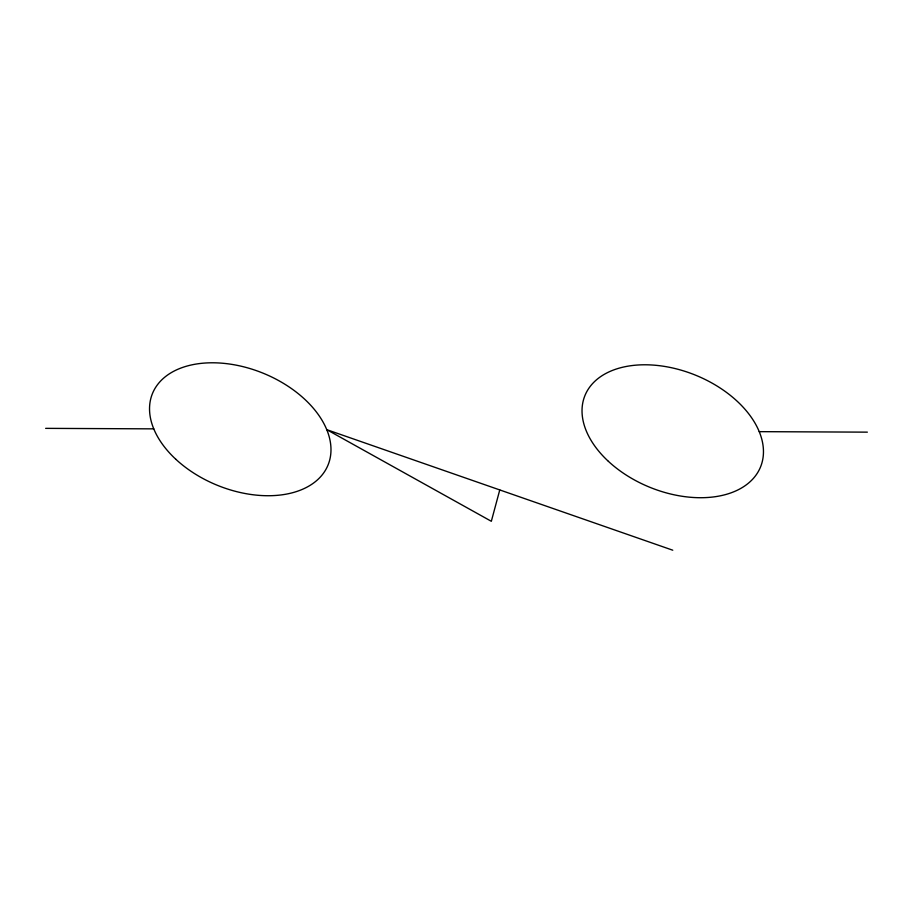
<?xml version="1.0" encoding="UTF-8"?>
<svg xmlns="http://www.w3.org/2000/svg" width="913" height="913" viewBox="0 0 913 913"><rect width="100%" height="100%" fill="white"/><g stroke="black" fill="none" stroke-linecap="round" stroke-linejoin="round"><path stroke-width="1.37" d="M499.765 489.939L491.331 521.289L326.763 429.658L672.767 550.208M45.65 428.357L153.772 428.859M759.228 431.655L867.35 432.146M175.924 459.365A94.781 60.543 22.1 0 0 327.824 465.527A94.781 60.543 22.1 0 0 217.043 362.883A94.781 60.543 22.1 0 0 175.924 459.365M608.4 461.35A94.781 60.543 22.1 0 0 760.301 467.524A94.781 60.543 22.1 0 0 649.508 364.88A94.781 60.543 22.1 0 0 608.4 461.35"/></g></svg>
